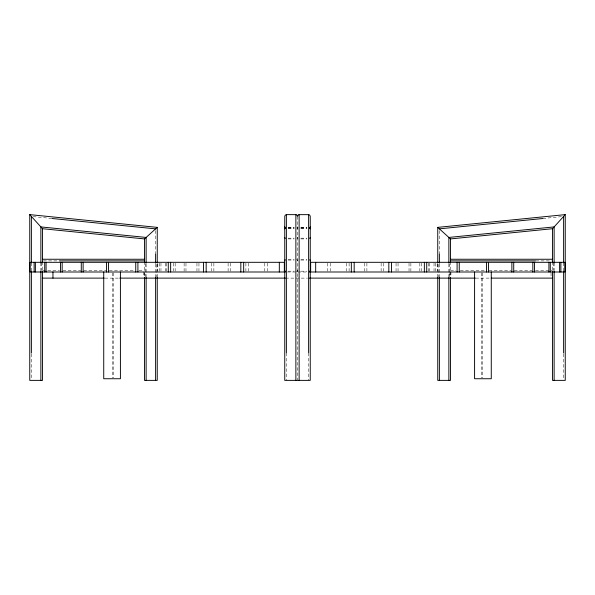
<?xml version="1.0" encoding="UTF-8"?>
<svg xmlns="http://www.w3.org/2000/svg" width="595" height="595" viewBox="0 0 595 595"><rect width="100%" height="100%" fill="white"/><g stroke="black" fill="none" stroke-linecap="round" stroke-linejoin="round"><path stroke-width="0.45" stroke-dasharray="2.98 2.23" d="M297.024 228.183L297.5 226.911L297.976 228.183M297.976 227.811L297.5 228.852L297.024 227.811M297.024 238.483L297.5 237.435L297.976 238.483M542.915 218.499L561.814 216.61M288.106 227.372L294.146 227.372M300.854 227.372L306.894 227.372M288.106 227.811L294.146 227.811M300.854 227.811L306.894 227.811M288.106 228.116L294.146 228.116M300.854 228.116L306.894 228.116M288.106 228.711L294.146 228.711M300.854 228.711L306.894 228.711M288.106 238.179L294.146 238.179M300.854 238.179L306.894 238.179M288.106 238.915L294.146 238.915M300.854 238.915L306.894 238.915M288.106 259.249L294.146 259.249M300.854 259.249L306.894 259.249M288.106 260.067L294.146 260.067M300.854 260.067L306.894 260.067M43.428 260.885L59.128 260.885M535.872 260.885L551.572 260.885M42.498 270.368L59.5 270.368M62.899 270.368L80.749 270.368M83.657 270.368L106.029 270.368M109.264 270.368L134.656 270.368M138.94 270.368L144.503 270.368M450.497 270.368L456.06 270.368M460.344 270.368L485.736 270.368M488.971 270.368L511.343 270.368M514.251 270.368L532.101 270.368M535.5 270.368L552.502 270.368M288.106 271.186L294.146 271.186M300.854 271.186L306.894 271.186M287.392 271.997L307.474 271.997M104.943 278.118L119.32 278.118M285.63 278.118L307.474 278.118M475.68 278.118L490.496 278.118M33.186 216.61L52.085 218.499M563.621 262.878L563.621 271.075M563.621 353.958L563.621 379.461M554.131 262.968L554.131 270.755M553.313 262.945L553.313 270.494M552.502 261.748L552.502 271.142M551.037 272.874L551.037 276.37M482.352 272.926L482.352 377.818M481.772 272.926L481.772 377.818M450.928 271.997L450.928 276.37M450.497 261.748L450.497 277.002M449.902 271.997L449.902 276.37M449.686 263.697L449.686 276.69M448.868 264.009L448.868 276.839M439.385 230.659L439.385 253.953M439.385 264.024L439.385 277.129M438.567 264.321L438.567 277.054M437.749 263.801L437.749 276.898M437.199 264.068L437.199 271.119M435.287 263.191L435.287 271.119M434.03 263.191L434.03 271.119M429.649 263.191L429.649 271.119M428.288 263.191L428.288 271.119M421.543 263.191L421.543 271.119M419.839 263.191L419.839 271.119M410.877 263.191L410.877 271.119M409.025 263.191L409.025 271.119M398.048 263.191L398.048 271.119M396.054 263.191L396.054 271.119M383.299 263.191L383.299 271.119M381.135 263.191L381.135 271.119M366.892 263.191L366.892 271.119M364.527 263.191L364.527 271.119M349.109 263.191L349.109 271.119M346.469 263.191L346.469 271.119M330.218 263.191L330.218 271.119M327.376 263.191L327.376 271.119M308.619 353.028L308.619 380.376M297.5 216.431L297.5 380.376M286.381 353.028L286.381 380.376M267.624 263.191L267.624 271.119M264.782 263.191L264.782 271.119M248.532 263.191L248.532 271.119M245.891 263.191L245.891 271.119M230.473 263.191L230.473 271.119M228.108 263.191L228.108 271.119M213.865 263.191L213.865 271.119M211.701 263.191L211.701 271.119M198.946 263.191L198.946 271.119M196.952 263.191L196.952 271.119M185.975 263.191L185.975 271.119M184.123 263.191L184.123 271.119M175.161 263.191L175.161 271.119M173.457 263.191L173.457 271.119M166.712 263.191L166.712 271.119M165.351 263.191L165.351 271.119M160.97 263.191L160.97 271.119M159.713 263.191L159.713 271.119M157.801 264.068L157.801 271.119M157.251 263.801L157.251 276.898M156.433 264.321L156.433 277.054M155.615 230.659L155.615 253.953M155.615 264.024L155.615 277.129M146.132 264.009L146.132 276.839M145.314 263.697L145.314 276.69M144.652 272.874L144.652 276.37M144.503 261.748L144.503 277.002M143.633 271.997L143.633 276.37M113.229 272.926L113.229 377.818M112.648 272.926L112.648 377.818M42.498 261.748L42.498 271.142M41.687 262.945L41.687 270.494M40.869 262.968L40.869 270.755M31.379 262.878L31.379 271.075M31.379 353.958L31.379 379.461M296.496 259.375A1.629 1.629 0 0 1 297.5 260.885A1.629 1.629 0 0 1 298.504 259.375M296.496 271.878A1.629 1.629 0 0 0 297.5 270.368A1.629 1.629 0 0 0 298.504 271.878"/><path stroke-width="0.89" d="M310.248 226.911L309.772 228.183M284.752 228.852L285.228 227.811M310.248 237.435L309.772 238.483M552.502 262.603L552.502 228.711L565.25 214.624L565.25 380.376L552.502 380.376L552.502 271.461M144.503 262.603L144.503 238.915L157.251 227.372L29.75 214.624L29.75 380.376L42.498 380.376L42.498 271.461M286.381 214.624L285.228 215.152L284.752 216.431L284.752 380.376L310.248 380.376L310.248 216.431L309.772 215.152L308.917 214.654L298.839 214.654L297.976 215.152L297.5 216.431L297.024 215.152L296.161 214.654L286.381 214.624L286.381 352.753M437.749 263.035L437.749 227.372L565.25 214.624M439.385 228.852L542.915 218.499M437.749 227.372L450.497 238.915L552.502 228.711M42.498 259.249L144.503 259.249M450.497 259.249L552.502 259.249M59.5 260.885L144.503 260.885M450.497 260.885L535.5 260.885M285.496 271.997L30.04 271.997L30.04 262.313L284.343 262.313L284.343 271.997M309.274 271.997L564.96 271.997L564.96 262.313L310.657 262.313L310.657 271.997M42.297 278.118L104.244 278.118M119.796 278.118L285.496 278.118M309.274 278.118L475.353 278.118M491.239 278.118L552.264 278.118M52.085 218.499L155.615 228.852M29.75 214.624L42.498 228.711L144.503 238.915M309.772 227.811L310.248 228.852M285.228 238.483L284.752 237.435M285.228 228.183L284.752 226.911M563.621 216.431L563.621 262.901M563.621 271.261L563.621 353.051M560.877 262.313L560.877 271.997M559.62 262.313L559.62 271.997M554.131 262.968L554.131 226.911L448.868 237.435L448.868 263.094M554.131 271.283L554.131 380.376M550.286 262.313L550.286 271.997M548.917 262.313L548.917 271.997M534.533 262.313L534.533 271.997M532.83 262.313L532.83 271.997M513.723 262.313L513.723 271.997M511.871 262.313L511.871 271.997M491.269 271.997L491.269 378.74L474.587 378.74L474.587 271.997M488.458 262.313L488.458 271.997M486.457 262.313L486.457 271.997M459.258 262.313L459.258 271.997M457.094 262.313L457.094 271.997M450.497 238.915L450.497 262.603M450.497 277.344L450.497 380.376L437.749 380.376L437.749 277.27M448.868 277.344L448.868 380.376M439.385 254.102L439.385 263.124M439.385 277.315L439.385 380.376M426.719 262.313L426.719 271.997M424.354 262.313L424.354 271.997M391.473 262.313L391.473 271.997M388.832 262.313L388.832 271.997M354.174 262.313L354.174 271.997M351.333 262.313L351.333 271.997M315.677 262.313L315.677 271.997M308.619 214.624L308.619 352.753M299.129 214.624L299.129 380.376M295.871 214.624L295.871 380.376M279.323 262.313L279.323 271.997M243.667 262.313L243.667 271.997M240.826 262.313L240.826 271.997M206.167 262.313L206.167 271.997M203.527 262.313L203.527 271.997M170.646 262.313L170.646 271.997M168.281 262.313L168.281 271.997M157.251 227.372L157.251 263.035M157.251 277.27L157.251 380.376L144.503 380.376L144.503 277.344M155.615 254.102L155.615 263.124M155.615 277.315L155.615 380.376M146.132 263.094L146.132 237.435L40.869 226.911L40.869 262.968M146.132 277.344L146.132 380.376M137.906 262.313L137.906 271.997M135.742 262.313L135.742 271.997M120.413 271.997L120.413 378.74L103.731 378.74L103.731 271.997M108.543 262.313L108.543 271.997M106.542 262.313L106.542 271.997M83.129 262.313L83.129 271.997M81.277 262.313L81.277 271.997M62.17 262.313L62.17 271.997M60.467 262.313L60.467 271.997M52.955 271.997L52.955 278.118M46.083 262.313L46.083 271.997M44.714 262.313L44.714 271.997M42.498 228.711L42.498 262.603M40.869 271.283L40.869 380.376M35.38 262.313L35.38 271.997M34.123 262.313L34.123 271.997M31.379 216.431L31.379 262.901M31.379 271.261L31.379 353.051M285.228 271.521A1.629 1.629 0 0 1 284.752 270.368M284.752 260.885A1.629 1.629 0 0 1 285.228 259.725M310.248 270.368A1.629 1.629 0 0 1 309.772 271.521M309.772 259.725A1.629 1.629 0 0 1 310.248 260.885"/></g></svg>
